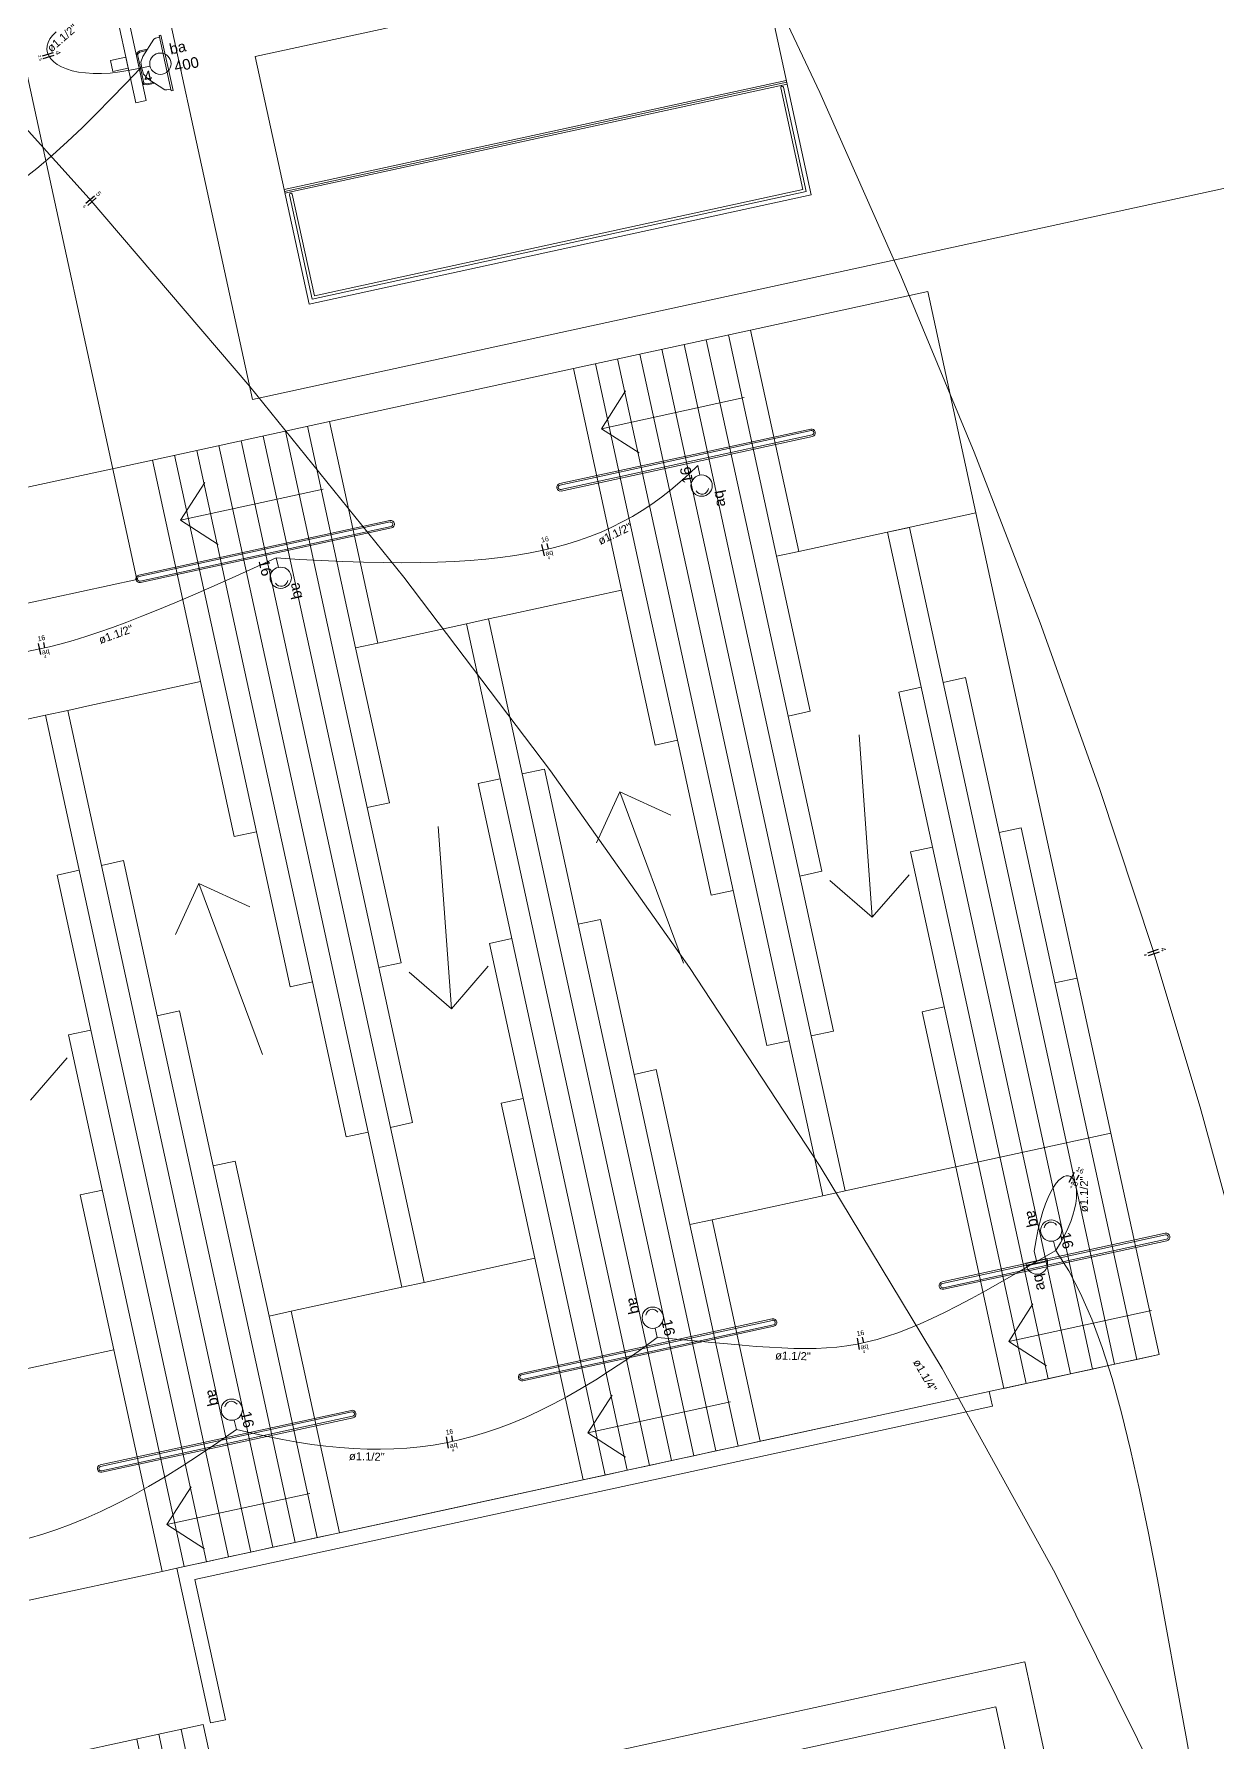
# Model space of a CAD drawing. Header units: millimetres. Extents: x -395 to 1008, y 9 to 692.
# Drawn here: x -44.31 to -28.65, y 60.7 to 83.32 of the extents above; entities that cross this region are included whole.
import ezdxf

# ---------------------------------------------------------------- set-up
doc = ezdxf.new("R2010")
doc.units = ezdxf.units.MM
doc.header["$LTSCALE"] = 0.1
doc.header["$MEASUREMENT"] = 0
for name, color, linetype, lineweight in [('.10 ultra fina', 240, 'Continuous', 5), ('.15', 150, 'Continuous', 15), ('.20', 130, 'Continuous', 5), ('.25', 70, 'Continuous', 5), ('.30', 50, 'Continuous', 5), ('.40 Interno parede', 27, 'Continuous', 5)]:
    doc.layers.add(name, color=color, linetype=linetype, lineweight=lineweight)
doc.styles.add('Arial', font='arial.ttf')

# ---------------------------------------------------------------- blocks, each defined once
blk = doc.blocks.new('eeetet')
at = {"layer": '.10 ultra fina', "color": 240, "lineweight": 5}
for p, q in [((645.353, 168.103), (651.776, 138.566)), ((643.596, 166.772), (650.246, 136.187)), ((658.457, 144.55), (651.812, 143.106)), ((658.457, 144.55), (659.169, 141.277)), ((652.524, 139.832), (651.812, 143.106)), ((658.839, 142.791), (652.194, 141.347)), ((658.845, 142.767), (652.2, 141.322)), ((658.85, 142.743), (652.205, 141.298)), ((659.059, 141.348), (658.766, 142.692)), ((658.803, 142.7), (659.103, 141.319)), ((651.776, 138.566), (666.12, 141.685)), ((652.595, 139.942), (659.059, 141.348)), ((652.566, 139.897), (652.266, 141.279)), ((652.302, 141.287), (652.595, 139.942)), ((659.169, 141.277), (652.524, 139.832)), ((659.103, 141.319), (652.566, 139.897)), ((658.367, 139.488), (660.712, 139.998)), ((660.712, 139.998), (661.35, 137.066)), ((656.022, 138.978), (658.367, 139.488)), ((657.781, 139.36), (658.418, 136.429)), ((658.074, 139.424), (658.711, 136.493)), ((658.367, 139.488), (659.004, 136.556)), ((656.608, 139.105), (657.245, 136.174)), ((656.901, 139.169), (657.539, 136.238)), ((657.194, 139.233), (657.832, 136.301)), ((657.487, 139.297), (658.125, 136.365)), ((652.797, 138.277), (656.022, 138.978)), ((656.022, 138.978), (656.659, 136.046)), ((656.315, 139.042), (656.952, 136.11)), ((656.393, 138.182), (656.714, 138.681)), ((658.283, 138.593), (656.393, 138.182)), ((650.452, 137.767), (652.797, 138.277)), ((652.504, 138.213), (653.141, 135.281)), ((652.797, 138.277), (653.434, 135.345)), ((656.393, 138.182), (656.892, 137.861)), ((651.331, 137.958), (651.969, 135.026)), ((651.624, 138.022), (652.262, 135.09)), ((651.918, 138.085), (652.555, 135.154)), ((652.211, 138.149), (652.848, 135.218)), ((659.164, 138.177), (655.841, 137.455)), ((659.168, 138.158), (655.845, 137.435)), ((655.858, 137.377), (659.181, 138.099)), ((655.862, 137.357), (659.185, 138.079)), ((647.227, 137.066), (650.452, 137.767)), ((650.452, 137.767), (651.089, 134.835)), ((650.745, 137.831), (651.382, 134.899)), ((651.038, 137.894), (651.676, 134.963)), ((650.823, 136.97), (651.144, 137.469)), ((652.713, 137.381), (650.823, 136.97)), ((661.35, 137.066), (659.004, 136.556)), ((663.134, 128.858), (661.35, 137.066)), ((653.594, 136.966), (650.271, 136.244)), ((653.598, 136.947), (650.276, 136.224)), ((650.288, 136.165), (653.611, 136.888)), ((650.293, 136.146), (653.615, 136.868)), ((650.823, 136.97), (651.322, 136.649)), ((660.177, 136.811), (660.47, 136.875)), ((660.916, 134.823), (660.47, 136.875)), ((662.599, 125.672), (660.177, 136.811)), ((658.864, 134.377), (658.418, 136.429)), ((658.711, 136.493), (659.004, 136.556)), ((659.157, 134.441), (658.711, 136.493)), ((650.246, 136.187), (637.872, 133.497)), ((658.138, 132.07), (657.245, 136.174)), ((658.877, 130.081), (657.539, 136.238)), ((659.17, 130.145), (657.832, 136.301)), ((659.017, 132.261), (658.125, 136.365)), ((655.193, 135.728), (656.659, 136.046)), ((657.105, 133.994), (656.659, 136.046)), ((657.398, 134.058), (656.952, 136.11)), ((654.9, 135.664), (655.193, 135.728)), ((654.607, 135.6), (653.434, 135.345)), ((654.607, 135.6), (654.9, 135.664)), ((657.029, 124.46), (654.607, 135.6)), ((655.346, 133.612), (654.9, 135.664)), ((653.141, 135.281), (653.434, 135.345)), ((653.588, 133.229), (653.141, 135.281)), ((653.307, 128.87), (651.969, 135.026)), ((653.6, 128.934), (652.262, 135.09)), ((653.447, 131.05), (652.555, 135.154)), ((653.294, 133.166), (652.848, 135.218)), ((650.503, 134.708), (651.089, 134.835)), ((651.535, 132.783), (651.089, 134.835)), ((651.829, 132.847), (651.382, 134.899)), ((652.568, 130.859), (651.676, 134.963)), ((661.209, 134.887), (660.916, 134.823)), ((662.892, 125.735), (660.916, 134.823)), ((661.656, 132.835), (661.209, 134.887)), ((649.624, 134.517), (650.503, 134.708)), ((660.33, 134.696), (660.623, 134.759)), ((662.306, 125.608), (660.33, 134.696)), ((649.037, 134.389), (647.865, 134.134)), ((649.037, 134.389), (649.33, 134.453)), ((651.459, 123.249), (649.037, 134.389)), ((649.33, 134.453), (649.624, 134.517)), ((649.777, 132.401), (649.33, 134.453)), ((658.864, 134.377), (659.157, 134.441)), ((659.31, 132.325), (658.864, 134.377)), ((659.804, 134.128), (659.978, 131.716)), ((657.105, 133.994), (657.398, 134.058)), ((657.845, 132.006), (657.398, 134.058)), ((655.64, 133.676), (655.346, 133.612)), ((656.086, 131.624), (655.64, 133.676)), ((654.76, 133.484), (655.053, 133.548)), ((656.736, 124.397), (654.76, 133.484)), ((657.322, 124.524), (655.346, 133.612)), ((653.294, 133.166), (653.588, 133.229)), ((656.637, 133.375), (656.328, 132.7)), ((657.48, 131.108), (656.637, 133.375)), ((656.637, 133.375), (657.311, 133.066)), ((653.741, 131.114), (653.294, 133.166)), ((651.535, 132.783), (651.829, 132.847)), ((652.275, 130.795), (651.829, 132.847)), ((654.234, 132.917), (654.409, 130.505)), ((661.656, 132.835), (661.949, 132.898)), ((663.185, 125.799), (661.656, 132.835)), ((662.395, 130.846), (661.949, 132.898)), ((660.483, 132.58), (660.776, 132.643)), ((662.013, 125.544), (660.483, 132.58)), ((649.19, 132.273), (649.483, 132.337)), ((650.07, 132.465), (649.777, 132.401)), ((651.753, 123.313), (649.777, 132.401)), ((650.516, 130.412), (650.07, 132.465)), ((659.017, 132.261), (659.31, 132.325)), ((651.166, 123.186), (649.19, 132.273)), ((651.067, 132.164), (650.758, 131.489)), ((651.91, 129.897), (651.067, 132.164)), ((651.067, 132.164), (651.742, 131.855)), ((659.463, 130.209), (659.017, 132.261)), ((659.978, 131.716), (659.418, 132.201)), ((659.978, 131.716), (660.464, 132.277)), ((657.845, 132.006), (658.138, 132.07)), ((658.584, 130.018), (658.138, 132.07)), ((656.086, 131.624), (656.379, 131.687)), ((657.616, 124.588), (656.086, 131.624)), ((656.825, 129.635), (656.379, 131.687)), ((654.913, 131.369), (655.206, 131.432)), ((656.443, 124.333), (654.913, 131.369)), ((653.447, 131.05), (653.741, 131.114)), ((653.894, 128.998), (653.447, 131.05)), ((654.409, 130.505), (653.848, 130.99)), ((654.409, 130.505), (654.894, 131.066)), ((652.275, 130.795), (652.568, 130.859)), ((653.014, 128.807), (652.568, 130.859)), ((662.395, 130.846), (662.688, 130.91)), ((663.479, 125.863), (662.395, 130.846)), ((660.636, 130.464), (660.929, 130.528)), ((650.516, 130.412), (650.809, 130.476)), ((652.046, 123.377), (650.516, 130.412)), ((651.255, 128.424), (650.809, 130.476)), ((661.082, 128.412), (660.636, 130.464)), ((649.343, 130.157), (649.636, 130.221)), ((650.873, 123.122), (649.343, 130.157)), ((658.584, 130.018), (658.877, 130.081)), ((659.323, 128.029), (658.877, 130.081)), ((659.17, 130.145), (659.463, 130.209)), ((659.617, 128.093), (659.17, 130.145)), ((648.839, 129.294), (649.324, 129.855)), ((656.825, 129.635), (657.118, 129.699)), ((657.909, 124.652), (656.825, 129.635)), ((657.564, 127.647), (657.118, 129.699)), ((655.066, 129.253), (655.359, 129.317)), ((655.512, 127.201), (655.066, 129.253)), ((653.6, 128.934), (653.894, 128.998)), ((654.047, 126.882), (653.6, 128.934)), ((653.014, 128.807), (653.307, 128.87)), ((653.754, 126.818), (653.307, 128.87)), ((663.134, 128.858), (659.617, 128.093)), ((663.772, 125.927), (663.134, 128.858)), ((651.255, 128.424), (651.548, 128.488)), ((651.995, 126.436), (651.548, 128.488)), ((652.339, 123.441), (651.255, 128.424)), ((661.72, 125.48), (661.082, 128.412)), ((649.496, 128.042), (649.79, 128.105)), ((649.943, 125.99), (649.496, 128.042)), ((657.858, 127.711), (659.323, 128.029)), ((659.617, 128.093), (659.323, 128.029)), ((657.858, 127.711), (657.564, 127.647)), ((658.202, 124.715), (657.564, 127.647)), ((657.858, 127.711), (658.495, 124.779)), ((663.854, 127.532), (660.902, 126.889)), ((663.859, 127.512), (660.906, 126.869)), ((660.919, 126.811), (663.871, 127.453)), ((660.923, 126.791), (663.876, 127.434)), ((655.512, 127.201), (654.047, 126.882)), ((656.15, 124.269), (655.512, 127.201)), ((654.047, 126.882), (653.754, 126.818)), ((652.288, 126.5), (653.754, 126.818)), ((652.288, 126.5), (651.995, 126.436)), ((652.632, 123.504), (651.995, 126.436)), ((652.925, 123.568), (652.288, 126.5)), ((661.783, 126.101), (662.104, 126.6)), ((663.673, 126.512), (661.783, 126.101)), ((658.654, 126.4), (655.332, 125.678)), ((658.659, 126.38), (655.336, 125.658)), ((655.349, 125.599), (658.671, 126.322)), ((655.353, 125.58), (658.676, 126.302)), ((649.943, 125.99), (648.477, 125.671)), ((650.58, 123.058), (649.943, 125.99)), ((661.783, 126.101), (662.282, 125.78)), ((663.772, 125.927), (659.961, 125.098)), ((663.185, 125.799), (662.892, 125.735)), ((663.479, 125.863), (663.185, 125.799)), ((663.772, 125.927), (663.479, 125.863)), ((662.013, 125.544), (661.72, 125.48)), ((662.306, 125.608), (662.013, 125.544)), ((662.599, 125.672), (662.306, 125.608)), ((662.892, 125.735), (662.599, 125.672)), ((650.775, 123.101), (661.524, 125.438)), ((656.213, 124.89), (656.534, 125.389)), ((658.103, 125.301), (656.213, 124.89)), ((661.524, 125.438), (661.567, 125.242)), ((653.084, 125.189), (649.762, 124.467)), ((653.089, 125.169), (649.766, 124.447)), ((649.779, 124.388), (653.101, 125.111)), ((649.783, 124.369), (653.106, 125.091)), ((661.567, 125.242), (651.013, 122.948)), ((658.495, 124.779), (659.961, 125.098)), ((656.213, 124.89), (656.712, 124.569)), ((657.909, 124.652), (657.616, 124.588)), ((658.202, 124.715), (657.909, 124.652)), ((658.495, 124.779), (658.202, 124.715)), ((656.736, 124.397), (656.443, 124.333)), ((657.029, 124.46), (656.736, 124.397)), ((657.322, 124.524), (657.029, 124.46)), ((657.616, 124.588), (657.322, 124.524)), ((650.643, 123.679), (650.964, 124.178)), ((656.15, 124.269), (654.391, 123.887)), ((656.443, 124.333), (656.15, 124.269)), ((652.533, 124.09), (650.643, 123.679)), ((652.925, 123.568), (654.391, 123.887)), ((650.643, 123.679), (651.142, 123.358)), ((652.632, 123.504), (652.339, 123.441)), ((652.925, 123.568), (652.632, 123.504)), ((651.753, 123.313), (651.459, 123.249)), ((652.046, 123.377), (651.753, 123.313)), ((652.339, 123.441), (652.046, 123.377)), ((650.58, 123.058), (648.821, 122.676)), ((650.873, 123.122), (650.58, 123.058)), ((651.221, 121.051), (650.775, 123.101)), ((651.166, 123.186), (650.873, 123.122)), ((651.459, 123.249), (651.166, 123.186)), ((651.013, 122.948), (651.417, 121.093)), ((661.996, 121.859), (651.442, 119.564)), ((666.128, 102.853), (661.996, 121.859)), ((661.613, 121.264), (653.991, 119.606)), ((665.533, 103.236), (661.613, 121.264)), ((651.123, 121.03), (646.727, 120.074)), ((651.655, 118.587), (651.123, 121.03)), ((651.417, 121.093), (651.221, 121.051)), ((650.775, 118.395), (650.244, 120.838)), ((651.068, 118.459), (650.537, 120.902)), ((651.361, 118.523), (650.83, 120.966))]:
    blk.add_line(p, q, dxfattribs=at)
for points in [[(650.23, 142.494), (650.37, 142.524), (649.674, 145.724), (649.534, 145.694), (650.23, 142.494)], [(650.701, 142.654), (650.542, 143.386), (650.565, 143.391), (650.724, 142.659), (650.701, 142.654)], [(650.284, 143.183), (650.385, 143.205), (650.373, 143.186), (650.287, 143.167), (650.259, 143.145), (650.257, 143.119), (650.332, 142.777), (650.344, 142.755), (650.379, 142.746), (650.464, 142.765), (650.483, 142.753), (650.382, 142.731), (650.34, 142.738), (650.316, 142.774), (650.242, 143.116), (650.249, 143.159), (650.284, 143.183)], [(650.696, 142.677), (650.641, 142.665), (650.616, 142.667), (650.389, 142.814), (650.334, 142.875), (650.31, 142.952), (650.3, 143.031), (650.324, 143.11), (650.47, 143.337), (650.492, 143.35), (650.547, 143.362)], [(649.928, 142.909), (650.13, 142.953), (650.098, 143.101), (649.896, 143.057), (649.928, 142.909)]]:
    blk.add_lwpolyline(points, dxfattribs=at)
for centre, radius, start, end in [((658.785, 142.696), 0.0187, 12.2675, 192.2675), ((652.284, 141.283), 0.0187, 12.2675, 192.2675), ((659.174, 138.128), 0.05, 282.2675, 102.2675), ((659.174, 138.128), 0.03, 282.2675, 102.2675), ((655.852, 137.406), 0.05, 102.2675, 282.2675), ((655.852, 137.406), 0.03, 102.2675, 282.2675), ((653.604, 136.917), 0.05, 282.2675, 102.2675), ((653.604, 136.917), 0.03, 282.2675, 102.2675), ((650.282, 136.195), 0.05, 102.2675, 282.2675), ((650.282, 136.195), 0.03, 102.2675, 282.2675), ((663.865, 127.483), 0.05, 282.2675, 102.2675), ((663.865, 127.483), 0.03, 282.2675, 102.2675), ((660.912, 126.84), 0.05, 102.2675, 282.2675), ((660.912, 126.84), 0.03, 102.2675, 282.2675), ((658.665, 126.351), 0.05, 282.2675, 102.2675), ((658.665, 126.351), 0.03, 282.2675, 102.2675), ((655.343, 125.629), 0.05, 102.2675, 282.2675), ((655.343, 125.629), 0.03, 102.2675, 282.2675), ((653.095, 125.14), 0.05, 282.2675, 102.2675), ((653.095, 125.14), 0.03, 282.2675, 102.2675), ((649.773, 124.418), 0.05, 102.2675, 282.2675), ((649.773, 124.418), 0.03, 102.2675, 282.2675)]:
    blk.add_arc(centre, radius, start, end, dxfattribs=at)

msp = doc.modelspace()

# ---------------------------------------------------------------- linework, layer by layer
at = {"layer": '.15', "color": 150, "lineweight": 15}
for p, q in [((-42.781, 82.895), (-42.907, 82.868)), ((-35.506, 77.48), (-35.529, 77.606)), ((-41.082, 76.259), (-41.11, 76.384)), ((-31.051, 67.081), (-31.079, 67.207)), ((-30.823, 67.343), (-30.795, 67.218)), ((-30.913, 67.111), (-31.189, 67.051)), ((-31.189, 67.051), (-31.181, 67.014)), ((-30.905, 67.074), (-31.181, 67.014)), ((-30.905, 67.074), (-31.181, 67.014)), ((-30.913, 67.111), (-30.905, 67.074)), ((-36.096, 66.191), (-36.067, 66.066)), ((-41.667, 64.974), (-41.638, 64.849))]:
    msp.add_line(p, q, dxfattribs=at)
for centre in [(-42.643, 82.925), (-35.481, 77.341), (-41.051, 76.121), (-30.855, 67.481), (-36.127, 66.328), (-41.698, 65.111)]:
    msp.add_circle(centre, 0.141, dxfattribs=at)
for centre, radius, start, end in [((-35.477, 77.317), 0.0881, 210.6073, 349.9775), ((-41.046, 76.097), 0.0881, 212.8755, 352.2456), ((-30.86, 67.505), 0.0881, 33.1874, 172.5576), ((-31.043, 67.044), 0.141, 192.2675, 12.2675), ((-36.132, 66.352), 0.0881, 33.1536, 172.5238), ((-41.703, 65.135), 0.0881, 33.1488, 172.519)]:
    msp.add_arc(centre, radius, start, end, dxfattribs=at)
at = {"layer": '.20', "color": 130, "lineweight": 20}
for points in [[(-35.103, 85.061), (-33.918, 82.544), (-32.844, 80.122), (-31.874, 77.786), (-30.999, 75.526), (-30.214, 73.334), (-29.51, 71.2), (-28.882, 69.115), (-28.321, 67.071), (-27.821, 65.058), (-27.375, 63.067), (-26.976, 61.09), (-26.616, 59.117), (-26.289, 57.139), (-25.987, 55.148), (-25.704, 53.133), (-25.432, 51.087), (-25.164, 49), (-24.893, 46.862), (-24.612, 44.666), (-24.314, 42.402), (-24.013, 40.21)], [(-45.796, 83.59), (-43.586, 81.142), (-41.459, 78.655), (-39.422, 76.13), (-37.481, 73.566), (-35.642, 70.965), (-33.912, 68.328), (-32.297, 65.654), (-30.803, 62.945), (-29.437, 60.2), (-28.206, 57.422), (-27.115, 54.609), (-26.171, 51.764), (-25.38, 48.885), (-24.749, 45.975), (-24.285, 43.033), (-24.007, 40.212)], [(-42.907, 82.868), (-43.047, 82.838), (-43.18, 82.816), (-43.306, 82.802), (-43.423, 82.796), (-43.532, 82.796), (-43.633, 82.803), (-43.726, 82.815), (-43.81, 82.833), (-43.884, 82.856), (-43.95, 82.883), (-44.007, 82.915), (-44.054, 82.95), (-44.091, 82.988), (-44.119, 83.028), (-44.137, 83.071), (-44.144, 83.115), (-44.141, 83.161), (-44.128, 83.207), (-44.104, 83.254), (-44.069, 83.3), (-44.022, 83.346)], [(-44.5, 81.366), (-44.28, 81.539), (-44.072, 81.715), (-43.873, 81.894), (-43.68, 82.077), (-43.489, 82.265), (-43.299, 82.459), (-43.106, 82.659), (-42.907, 82.868)], [(-41.11, 76.384), (-40.804, 76.365), (-40.51, 76.35), (-40.228, 76.337), (-39.957, 76.328), (-39.697, 76.323), (-39.447, 76.321), (-39.206, 76.323), (-38.976, 76.329), (-38.754, 76.338), (-38.542, 76.352), (-38.337, 76.369), (-38.141, 76.391), (-37.952, 76.417), (-37.771, 76.448), (-37.596, 76.483), (-37.428, 76.522), (-37.265, 76.566), (-37.109, 76.615), (-36.958, 76.669), (-36.811, 76.727), (-36.669, 76.791), (-36.531, 76.86), (-36.397, 76.934), (-36.266, 77.013), (-36.139, 77.098), (-36.013, 77.188), (-35.89, 77.284), (-35.769, 77.386), (-35.648, 77.493), (-35.529, 77.606)], [(-44.406, 75.147), (-44.26, 75.175), (-44.11, 75.208), (-43.956, 75.247), (-43.797, 75.292), (-43.631, 75.343), (-43.459, 75.4), (-43.277, 75.464), (-43.087, 75.535), (-42.887, 75.613), (-42.675, 75.699), (-42.451, 75.792), (-42.213, 75.893), (-41.961, 76.003), (-41.694, 76.121), (-41.411, 76.248), (-41.11, 76.384)], [(-31.079, 67.207), (-31.054, 67.359), (-31.026, 67.498), (-30.996, 67.622), (-30.965, 67.734), (-30.931, 67.833), (-30.896, 67.919), (-30.861, 67.993), (-30.825, 68.056), (-30.789, 68.107), (-30.754, 68.147), (-30.72, 68.176), (-30.687, 68.196), (-30.655, 68.205), (-30.626, 68.205), (-30.6, 68.196), (-30.576, 68.178), (-30.556, 68.152), (-30.54, 68.117), (-30.528, 68.075), (-30.52, 68.026), (-30.518, 67.97), (-30.521, 67.908), (-30.53, 67.839), (-30.546, 67.764), (-30.568, 67.685), (-30.597, 67.6), (-30.634, 67.51), (-30.679, 67.417), (-30.733, 67.319), (-30.795, 67.218)], [(-30.795, 67.218), (-31.048, 67.07), (-31.285, 66.933), (-31.507, 66.806), (-31.715, 66.69), (-31.911, 66.584), (-32.095, 66.486), (-32.268, 66.398), (-32.433, 66.319), (-32.589, 66.248), (-32.739, 66.185), (-32.883, 66.13), (-33.022, 66.082), (-33.158, 66.041), (-33.292, 66.007), (-33.424, 65.979), (-33.557, 65.957), (-33.69, 65.94), (-33.827, 65.929), (-33.966, 65.922), (-34.111, 65.92), (-34.261, 65.922), (-34.418, 65.928), (-34.584, 65.937), (-34.758, 65.949), (-34.944, 65.964), (-35.14, 65.981), (-35.35, 66), (-35.574, 66.021), (-35.812, 66.043), (-36.067, 66.066)], [(-30.795, 67.218), (-30.623, 66.95), (-30.465, 66.647), (-30.317, 66.309), (-30.18, 65.934), (-30.049, 65.522), (-29.925, 65.071), (-29.805, 64.581), (-29.686, 64.05), (-29.569, 63.478), (-29.449, 62.863), (-29.327, 62.204), (-29.2, 61.501), (-29.065, 60.752), (-28.923, 59.957)], [(-36.067, 66.066), (-36.278, 65.912), (-36.484, 65.768), (-36.685, 65.633), (-36.882, 65.507), (-37.075, 65.391), (-37.264, 65.282), (-37.45, 65.183), (-37.633, 65.092), (-37.813, 65.009), (-37.991, 64.934), (-38.168, 64.866), (-38.342, 64.807), (-38.516, 64.755), (-38.689, 64.71), (-38.861, 64.673), (-39.034, 64.642), (-39.206, 64.618), (-39.38, 64.601), (-39.554, 64.591), (-39.73, 64.586), (-39.907, 64.588), (-40.086, 64.595), (-40.268, 64.609), (-40.453, 64.628), (-40.64, 64.652), (-40.831, 64.682), (-41.026, 64.716), (-41.226, 64.756), (-41.429, 64.8), (-41.638, 64.849)], [(-41.638, 64.849), (-41.884, 64.675), (-42.124, 64.513), (-42.356, 64.362), (-42.582, 64.221), (-42.802, 64.092), (-43.017, 63.972), (-43.225, 63.863), (-43.429, 63.764), (-43.628, 63.674), (-43.822, 63.594), (-44.012, 63.523), (-44.198, 63.462), (-44.38, 63.409)]]:
    msp.add_lwpolyline(points, dxfattribs=at)
at = {"layer": '.25', "color": 70, "lineweight": 25}
for p, q in [((-44.203, 83.032), (-44.059, 83.074)), ((-44.193, 82.996), (-44.049, 83.038)), ((-43.63, 81.078), (-43.517, 81.177)), ((-43.605, 81.05), (-43.492, 81.149)), ((-37.562, 76.413), (-37.594, 76.56)), ((-37.508, 76.502), (-37.524, 76.575)), ((-44.226, 75.106), (-44.257, 75.252)), ((-44.172, 75.193), (-44.187, 75.267)), ((-29.576, 71.159), (-29.433, 71.204)), ((-29.565, 71.123), (-29.422, 71.169)), ((-30.619, 68.121), (-30.548, 68.253)), ((-30.521, 68.153), (-30.485, 68.219)), ((-33.392, 65.909), (-33.42, 66.056)), ((-33.336, 65.996), (-33.35, 66.069)), ((-38.829, 64.603), (-38.858, 64.75)), ((-38.773, 64.69), (-38.788, 64.764))]:
    msp.add_line(p, q, dxfattribs=at)

# ---------------------------------------------------------------- block references
at = {"layer": '.30'}
msp.add_blockref('eeetet', (-693.2, -60.087), dxfattribs=at)

# ---------------------------------------------------------------- texts
at = {"layer": '.40 Interno parede', "color": 27, "attachment_point": 8, "line_spacing_factor": 0.9, "style": 'Arial'}
for s, insert, char_height, width, rotation in [('ø1.1/2"', (-43.906, 83.224), 0.1059, 0.92508, 40.9269), ('2.5', (-44.256, 82.997), 0.0406, 0.15292, 286.107), ('4', (-44.029, 83.063), 0.0653, 0.10011, 286.107), ('ba', (-42.399, 83.068), 0.1412, 0.4338, 12.2675), ('400', (-42.282, 82.847), 0.1412, 0.6507, 12.2675), ('4', (-42.793, 82.69), 0.141, 0.2169, 12.2675), ('5', (-43.485, 81.181), 0.0653, 0.10011, 311.2942), ('6', (-43.663, 81.024), 0.0406, 0.06118, 311.2942), ('16', (-35.61, 77.494), 0.1412, 0.4338, 100.291), ('aq', (-35.142, 77.188), 0.1412, 0.4338, 100.291), ('16', (-37.548, 76.597), 0.0653, 0.20021, 12.2675), ('ø1.1/2"', (-36.606, 76.654), 0.1059, 0.92508, 25.331), ('aq', (-37.487, 76.404), 0.0653, 0.20021, 12.2675), ('16', (-41.324, 76.238), 0.1412, 0.4338, 282.5604), ('4', (-37.498, 76.366), 0.0406, 0.06118, 12.2675), ('aq', (-40.935, 75.93), 0.1412, 0.4338, 282.5604), ('16', (-44.211, 75.289), 0.0653, 0.20021, 11.6209), ('ø1.1/2"', (-43.213, 75.322), 0.1059, 0.92508, 19.9623), ('aq', (-44.152, 75.096), 0.0653, 0.20021, 11.6209), ('4', (-44.163, 75.057), 0.0406, 0.06118, 11.6209), ('6', (-29.628, 71.123), 0.0406, 0.06118, 287.5451), ('4', (-29.402, 71.194), 0.0653, 0.10011, 287.5451), ('16', (-30.489, 68.251), 0.0653, 0.20021, 331.5998), ('4', (-30.601, 68.043), 0.0406, 0.06118, 331.5998), ('aq', (-30.568, 68.065), 0.0653, 0.20021, 331.5998), ('ø1.1/2"', (-30.365, 67.961), 0.1059, 0.92508, 89.485), ('aq', (-31.201, 67.619), 0.1412, 0.4338, 282.8698), ('16', (-30.719, 67.334), 0.1412, 0.4338, 282.8698), ('aq', (-30.915, 66.82), 0.1412, 0.4338, 102.2677), ('aq', (-36.473, 66.467), 0.1412, 0.4338, 282.8411), ('16', (-35.991, 66.181), 0.1412, 0.4338, 282.8411), ('16', (-33.373, 66.092), 0.0653, 0.20021, 10.7443), ('ø1.1/2"', (-34.273, 65.767), 0.1059, 0.92508, 358.6033), ('aq', (-33.317, 65.898), 0.0653, 0.20021, 10.7443), ('4', (-33.329, 65.86), 0.0406, 0.06118, 10.7443), ('ø1.1/4"', (-32.571, 65.535), 0.1059, 0.92508, 299.984), ('aq', (-42.044, 65.25), 0.1412, 0.4338, 282.8354), ('16', (-41.562, 64.965), 0.1412, 0.4338, 282.8354), ('16', (-38.811, 64.785), 0.0653, 0.20021, 11.174), ('ø1.1/2"', (-39.913, 64.436), 0.1059, 0.92508, 358.5174), ('aq', (-38.754, 64.592), 0.0653, 0.20021, 11.174), ('4', (-38.766, 64.554), 0.0406, 0.06118, 11.174)]:
    msp.add_mtext(s, dxfattribs=dict(at, insert=insert, char_height=char_height, width=width, rotation=rotation))

doc.saveas('drawing.dxf')
